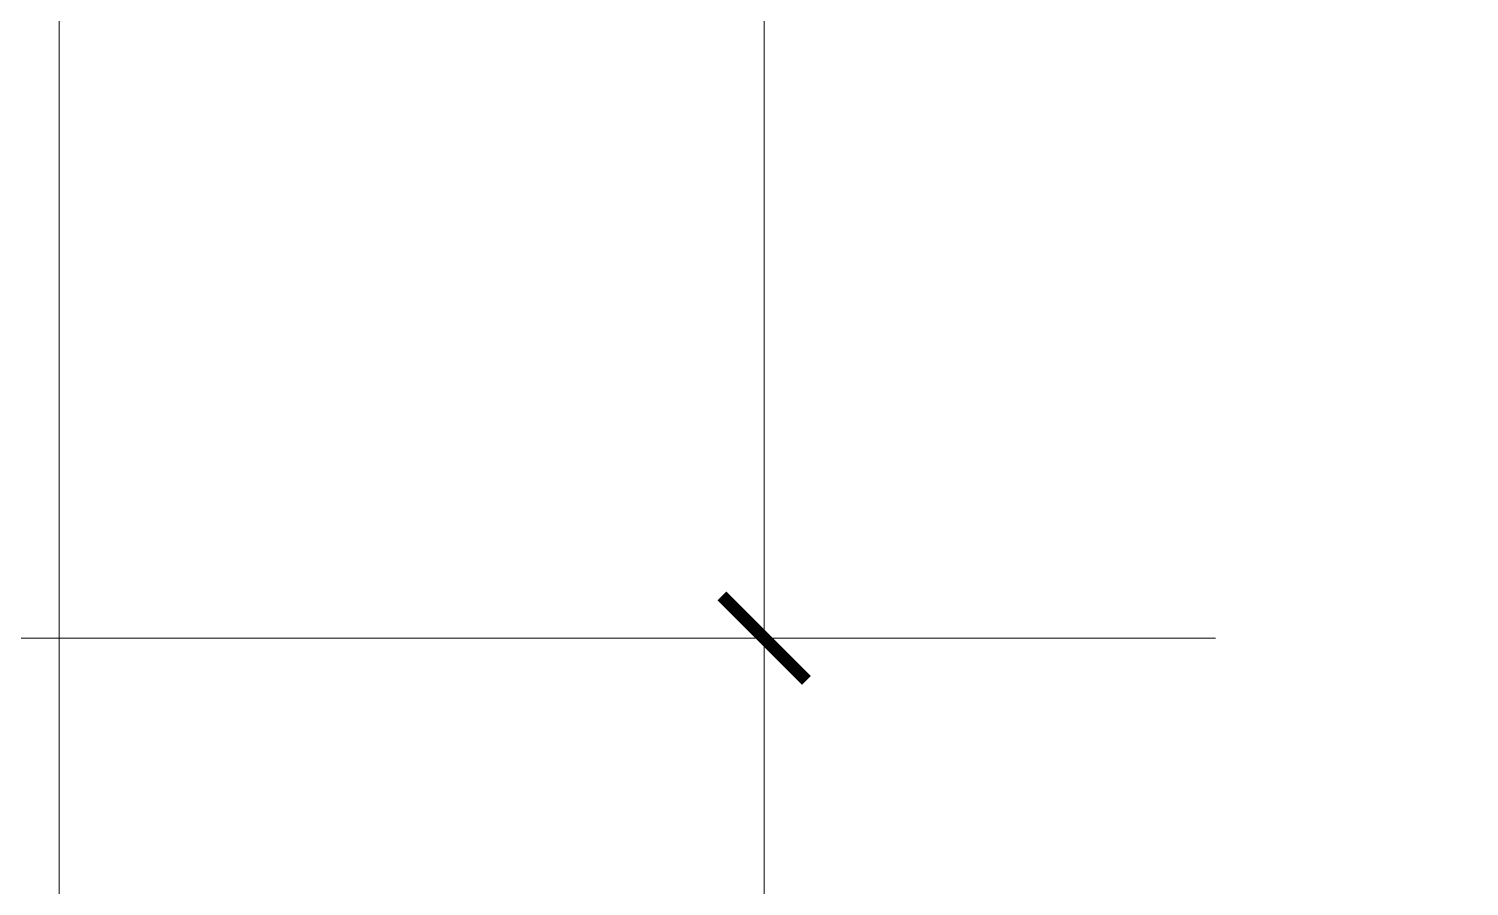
# Model space of a CAD drawing. Extents: x -681219 to -550379, y -242630 to -158199.
# Drawn here: x -674289 to -671735, y -219857 to -218336 of the extents above; entities that cross this region are included whole.
import ezdxf

# ---------------------------------------------------------------- set-up
doc = ezdxf.new("R2010")
doc.units = 0
doc.header["$LTSCALE"] = 1000
doc.layers.get('0').update_dxf_attribs({"linetype": 'CONTINUOUS'})
doc.layers.get('Defpoints').update_dxf_attribs({"linetype": 'CONTINUOUS'})
doc.layers.add('DIM', color=7, linetype='CONTINUOUS', lineweight=18)
doc.layers.add('轴网_标注', color=7, linetype='CONTINUOUS', lineweight=0)
doc.styles.add('DIM_FONT', font='simplex.shx', dxfattribs={"width": 0.7, "bigfont": 'gbcbig.shx'})
doc.dimstyles.new('DIMN150', dxfattribs={"dimscale": 1.5, "dimtxt": 300, "dimasz": 100, "dimexe": 250, "dimexo": 300, "dimgap": 150, "dimtad": 1, "dimtoh": 1, "dimdec": 0, "dimzin": 0, "dimdsep": 46, "dimtxsty": 'DIM_FONT', "dimblk": 'ARCHTICK', "dimcen": 0.09, "dimclrt": 256, "dimadec": 0, "dimazin": 0, "dimtfac": 1, "dimtdec": 4, "dimtofl": 0, "dimtmove": 0, "dimatfit": 3, "dimfxl": 0, "dimtolj": 1, "dimtzin": 0, "dimarcsym": 0})

# ---------------------------------------------------------------- blocks, each defined once
blk = doc.blocks.new('_ArchTick')
at = {"const_width": 0.15}
blk.add_lwpolyline([(-0.5, -0.5), (0.5, 0.5)], dxfattribs=at)
blk = doc.blocks.new('*D87')
at = {"layer": 'Defpoints', "color": 0, "transparency": 16777216}
for p in [(-2450, 7500), (-1200, 7500), (-1200, 0)]:
    blk.add_point(p, dxfattribs=at)
at = {"layer": '轴网_标注', "color": 0, "lineweight": -2, "transparency": 16777216}
for p, q in [((-1650, 7500), (-2825, 7500)), ((-2450, 0), (-2450, 7500)), ((-1650, 0), (-2825, 0))]:
    blk.add_line(p, q, dxfattribs=at)
at = {"layer": '轴网_标注', "color": 0, "lineweight": -2, "transparency": 16777216, "xscale": 150, "yscale": 150, "zscale": 150}
for p, rotation in [((-2450, 7500), 90), ((-2450, 0), 270)]:
    blk.add_blockref('_ArchTick', p, dxfattribs=dict(at, rotation=rotation))
at = {"layer": '轴网_标注', "transparency": 16777216, "insert": (-2900, 3750), "char_height": 450, "attachment_point": 5, "rotation": 90, "style": 'DIM_FONT'}
blk.add_mtext('\\A1;7500', dxfattribs=at)
blk = doc.blocks.new('*D88')
at = {"layer": 'Defpoints', "color": 0, "transparency": 16777216}
for p in [(-2450, 15000), (-1200, 15000), (-1200, 7500)]:
    blk.add_point(p, dxfattribs=at)
at = {"layer": '轴网_标注', "color": 0, "lineweight": -2, "transparency": 16777216}
for p, q in [((-1650, 15000), (-2825, 15000)), ((-2450, 7500), (-2450, 15000)), ((-1650, 7500), (-2825, 7500))]:
    blk.add_line(p, q, dxfattribs=at)
at = {"layer": '轴网_标注', "color": 0, "lineweight": -2, "transparency": 16777216, "xscale": 150, "yscale": 150, "zscale": 150}
for p, rotation in [((-2450, 15000), 90), ((-2450, 7500), 270)]:
    blk.add_blockref('_ArchTick', p, dxfattribs=dict(at, rotation=rotation))
at = {"layer": '轴网_标注', "transparency": 16777216, "insert": (-2900, 11250), "char_height": 450, "attachment_point": 5, "rotation": 90, "style": 'DIM_FONT'}
blk.add_mtext('\\A1;7500', dxfattribs=at)
blk = doc.blocks.new('轴网FB0EDE194AE0F5E0_Y')
at = {"layer": '轴网_标注'}
for p, q in [((-3700, 0), (-3700, 22500)), ((-1650, 7500), (-5200, 7500))]:
    blk.add_line(p, q, dxfattribs=at)
for p1, p2, picture, middle in [((-1200, 7500), (-1200, 15000), '*D88', (-2900, 11250)), ((-1200, 0), (-1200, 7500), '*D87', (-2900, 3750))]:
    dim = blk.add_aligned_dim(p1=p1, p2=p2, distance=1250, dimstyle='DIMN150', dxfattribs=at)
    dim.commit()
    dim.dimension.update_dxf_attribs({"geometry": picture, "text_midpoint": middle})

msp = doc.modelspace()

# ---------------------------------------------------------------- block references
at = {"layer": 'DIM'}
msp.add_blockref('轴网FB0EDE194AE0F5E0_Y', (-670535.2759, -226916.6983), dxfattribs=at)

doc.saveas('drawing.dxf')
